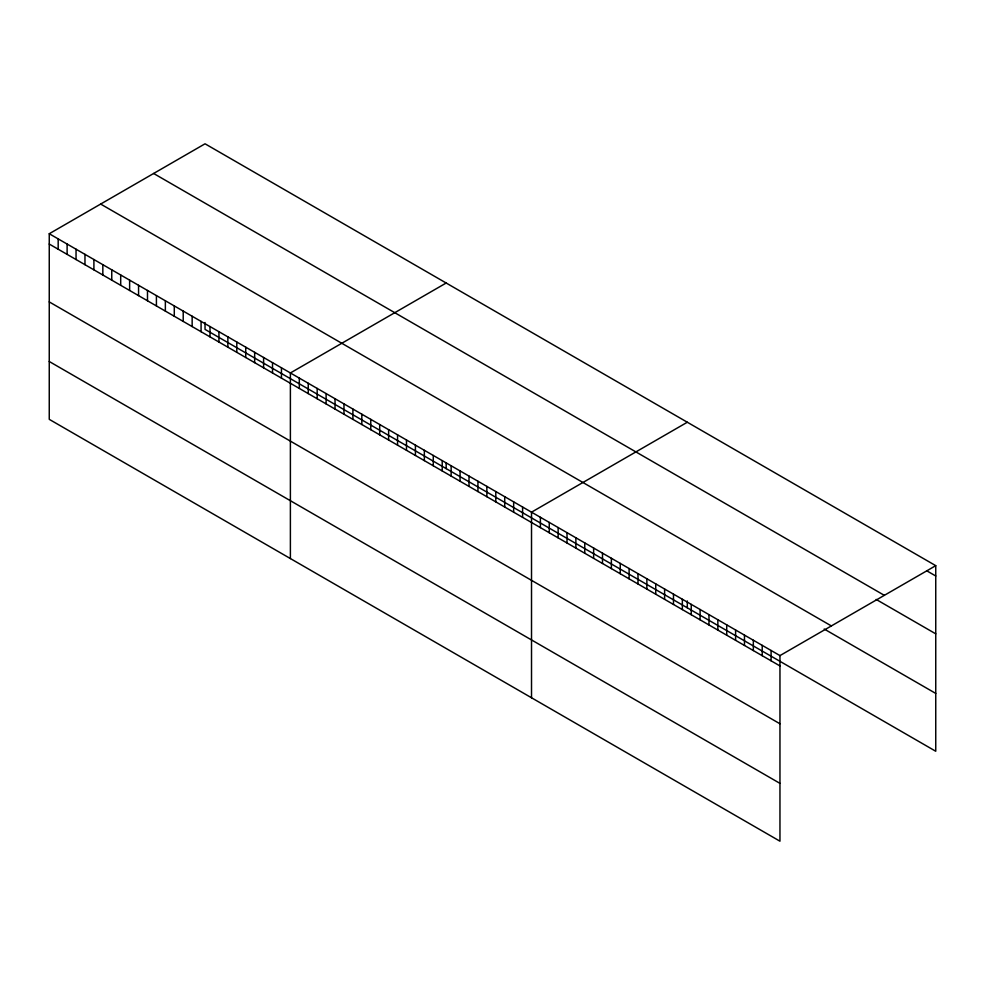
<?xml version="1.0" encoding="UTF-8"?>
<svg xmlns="http://www.w3.org/2000/svg" width="985" height="985" viewBox="0 0 985 985"><rect width="100%" height="100%" fill="white"/><g stroke="black" fill="none" stroke-linecap="round" stroke-linejoin="round"><path stroke-width="1.48" d="M49.25 233.74L779.96 655.604L779.96 841.202L49.25 419.339L49.25 233.74L205.04 143.798L935.75 565.661L935.75 751.259L205.04 329.396L205.04 322.501M446.168 283.015L290.39 372.958L290.39 558.557M687.308 422.233L531.518 512.175L531.518 697.774M779.96 655.604L935.75 565.661M926.873 570.869L935.75 575.991M153.623 173.471L884.345 595.346M876.17 599.434L935.75 633.835M100.655 204.055L831.377 625.931M824.199 629.021L935.75 693.428M49.25 244.058L779.96 665.934M49.25 301.902L779.96 723.778M49.25 361.495L779.96 783.37M771.095 650.482L771.095 660.812M762.218 645.36L762.218 655.69M753.34 640.238L753.34 650.568M744.475 635.116L744.475 645.446M735.598 629.994L735.598 640.324M726.721 624.872L726.721 635.202M717.856 619.75L717.856 630.08M708.978 614.628L708.978 624.958M700.101 609.506L700.101 619.824M691.236 604.384L691.236 614.702M687.308 600.936L687.308 607.831M682.359 599.262L682.359 609.58M673.481 594.14L673.481 604.458M664.616 589.018L664.616 599.336M655.739 583.896L655.739 594.214M646.874 578.774L646.874 589.092M637.997 573.639L637.997 583.97M629.119 568.517L629.119 578.848M620.255 563.395L620.255 573.726M611.377 558.273L611.377 568.604M602.5 553.151L602.5 563.482M593.635 548.029L593.635 558.36M584.758 542.907L584.758 553.238M575.88 537.785L575.88 548.116M567.015 532.663L567.015 542.994M558.138 527.541L558.138 537.872M549.261 522.419L549.261 532.737M540.396 517.297L540.396 527.615M522.592 507.016L522.592 517.347M513.653 501.858L513.653 512.188M504.726 496.699L504.726 507.029M495.8 491.552L495.8 501.87M486.861 486.393L486.861 496.711M477.934 481.234L477.934 491.564M469.008 476.075L469.008 486.405M460.069 470.928L460.069 481.246M451.142 465.77L451.142 476.087M446.168 463.098L446.168 468.614M442.216 460.611L442.216 470.941M433.277 455.452L433.277 465.782M424.35 450.293L424.35 460.623M415.424 445.146L415.424 455.464M406.485 439.987L406.485 450.305M397.558 434.828L397.558 445.158M388.619 429.669L388.619 440M379.693 424.523L379.693 434.841M370.766 419.364L370.766 429.682M361.827 414.205L361.827 424.535M352.901 409.046L352.901 419.376M343.974 403.887L343.974 414.217M335.035 398.74L335.035 409.058M326.109 393.581L326.109 403.899M317.182 388.422L317.182 398.753M308.243 383.263L308.243 393.594M299.317 378.105L299.317 388.435M281.451 367.799L281.451 378.117M272.525 362.64L272.525 372.97M263.598 357.481L263.598 367.811M254.659 352.334L254.659 362.652M245.733 347.176L245.733 357.493M236.794 342.017L236.794 352.347M227.867 336.858L227.867 347.188M218.941 331.699L218.941 342.029M210.002 326.552L210.002 336.87M201.075 321.393L201.075 331.711M192.149 316.234L192.149 326.564M183.21 311.075L183.21 321.406M174.283 305.929L174.283 316.247M165.357 300.77L165.357 311.088M156.418 295.611L156.418 305.941M147.491 290.452L147.491 300.782M138.565 285.293L138.565 295.623M129.626 280.146L129.626 290.464M120.699 274.987L120.699 285.305M111.761 269.828L111.761 280.159M102.834 264.67L102.834 275M93.907 259.523L93.907 269.841M84.969 254.364L84.969 264.682M76.042 249.205L76.042 259.535M67.115 244.046L67.115 254.376M58.177 238.887L58.177 249.217"/></g></svg>
